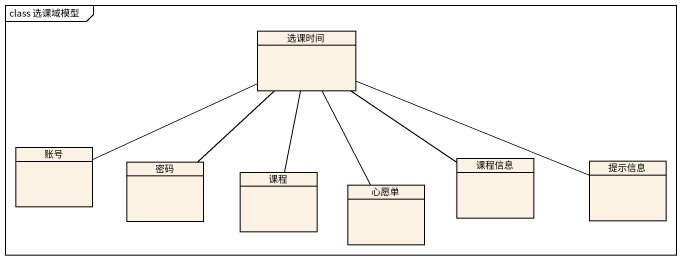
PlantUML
@startuml
mainframe class 选课域模型
hide circle
hide empty members
class 选课时间
class 账号
class 密码
class 课程
class 心愿单
class 课程信息
class 提示信息
选课时间 -- 密码
选课时间 -- 课程
选课时间 -- 心愿单
选课时间 -- 课程信息
选课时间 -right- 提示信息
账号 -right- 选课时间
@enduml
